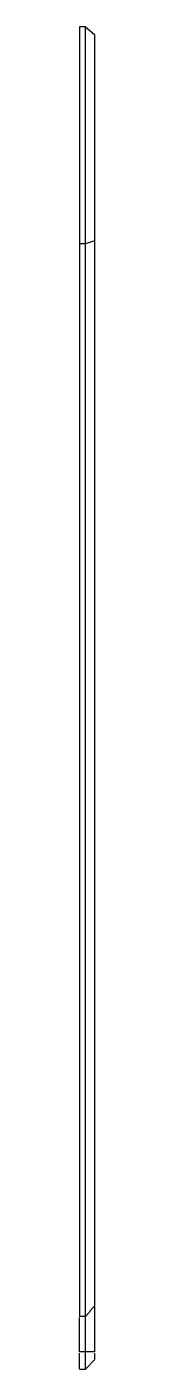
# Paper-space layout '_Gauche' of a CAD drawing. Header units: millimetres. Extents: x 0 to 3, y -248 to -28.
import ezdxf

# ---------------------------------------------------------------- set-up
doc = ezdxf.new("R2010")
doc.units = ezdxf.units.MM

psp = doc.layouts.new('_Gauche')

# ---------------------------------------------------------------- linework, layer by layer
at = {"color": 7, "linetype": 'Continuous', "lineweight": 25}
for p, q in [((1, -28.38), (0, -28.38)), ((1, -28.38), (2.5, -29.61)), ((2.5, -63.39), (1, -63.84)), ((1, -63.84), (0, -63.84)), ((2.5, -237.61), (2.5, -245)), ((1, -239.26), (0, -239.26)), ((0, -245), (0, -239.41)), ((1, -245), (1, -239.26)), ((1, -245), (0, -245)), ((0, -247.83), (1, -247.83)), ((1, -247.83), (2.5, -246.33))]:
    psp.add_line(p, q, dxfattribs=at)
for points in [[(0, -28.38), (0, -36.16), (0, -34.97), (0, -63.84)], [(1, -63.84), (1, -34.97), (1, -36.16), (1, -28.38)], [(2.5, -245), (2, -245), (1.5, -245), (1, -245)]]:
    psp.add_open_spline(points, degree=3, dxfattribs=at)
for points, knots in [([(2.5, -29.61), (2.5, -29.66), (2.5, -29.79), (2.5, -30.05), (2.5, -30.39), (2.5, -30.78), (2.5, -31.17), (2.5, -31.55), (2.5, -32.07), (2.5, -32.72), (2.5, -33.41), (2.5, -33.99), (2.5, -34.45), (2.5, -34.95), (2.5, -35.49), (2.5, -36.1), (2.5, -36.81), (2.5, -37.51), (2.5, -38.19), (2.5, -38.75), (2.5, -39.4), (2.5, -40.12), (2.5, -40.93), (2.5, -41.8), (2.5, -42.71), (2.5, -43.94), (2.5, -45.51), (2.5, -47.37), (2.5, -49.2), (2.5, -51), (2.5, -52.79), (2.5, -54.57), (2.5, -56.94), (2.5, -59.29), (2.5, -61.63), (2.5, -62.8), (2.5, -63.39)], [0, 0, 0, 0, 0.012579, 0.031446, 0.062893, 0.094339, 0.125786, 0.157232, 0.188679, 0.251572, 0.314467, 0.345918, 0.377341, 0.408727, 0.440084, 0.471436, 0.502865, 0.534531, 0.550324, 0.566096, 0.581987, 0.597821, 0.613597, 0.629515, 0.645247, 0.66095, 0.69251, 0.723542, 0.754302, 0.784974, 0.815633, 0.846305, 0.877001, 0.938462, 0.969223, 1, 1, 1, 1]), ([(2.5, -63.39), (2.5, -63.79), (2.5, -64.59), (2.5, -65.79), (2.5, -66.99), (2.5, -68.18), (2.5, -69.98), (2.5, -72.38), (2.5, -75.4), (2.5, -78.43), (2.5, -82.48), (2.5, -87.58), (2.5, -93.76), (2.5, -99.99), (2.5, -106.22), (2.5, -112.42), (2.5, -118.54), (2.5, -124.59), (2.5, -130.57), (2.5, -136.48), (2.5, -141.35), (2.5, -145.2), (2.5, -148.06), (2.5, -150.91), (2.5, -153.74), (2.5, -156.56), (2.5, -158.9), (2.5, -160.77), (2.5, -162.18), (2.5, -163.58), (2.5, -165.46), (2.5, -167.81), (2.5, -170.64), (2.5, -173.49), (2.5, -176.37), (2.5, -179.28), (2.5, -182.25), (2.5, -185.29), (2.5, -188.4), (2.5, -191.56), (2.5, -194.74), (2.5, -197.87), (2.5, -200.89), (2.5, -203.84), (2.5, -207.58), (2.5, -211.92), (2.5, -216.51), (2.5, -220.73), (2.5, -224.54), (2.5, -228.16), (2.5, -230.78), (2.5, -232.69), (2.5, -233.89), (2.5, -235.09), (2.5, -236.29), (2.5, -237.08), (2.5, -237.48)], [0, 0, 0, 0, 0.0063, 0.012564, 0.018794, 0.02499, 0.031152, 0.046751, 0.062161, 0.077715, 0.093084, 0.123986, 0.154955, 0.186091, 0.217331, 0.248328, 0.279173, 0.309978, 0.340847, 0.371865, 0.403065, 0.418669, 0.434266, 0.44986, 0.465455, 0.481052, 0.496651, 0.504451, 0.512251, 0.52005, 0.527849, 0.543436, 0.558999, 0.57453, 0.590029, 0.605504, 0.62098, 0.636512, 0.6522, 0.668144, 0.683954, 0.699692, 0.715577, 0.731145, 0.747378, 0.779192, 0.810849, 0.841147, 0.874145, 0.904621, 0.937279, 0.949255, 0.961512, 0.974055, 0.986883, 1, 1, 1, 1]), ([(0, -63.84), (0, -136.95), (0, -178.9), (0, -225.07), (0, -239.26)], [0, 0, 0, 0, 0.6101567, 0.8641331, 0.8641331, 0.8641331, 0.8641331]), ([(1, -239.26), (1, -225.07), (1, -178.9), (1, -136.95), (1, -63.84)], [0, 0, 0, 0, 0.2539764, 0.8641331, 0.8641331, 0.8641331, 0.8641331]), ([(2.5, -237.48), (2.37, -237.63), (2.11, -237.94), (1.73, -238.39), (1.36, -238.83), (1.12, -239.12), (1, -239.26)], [0, 0, 0, 0, 0.262074, 0.516105, 0.762082, 1, 1, 1, 1]), ([(0, -247.79), (0, -247.8), (0, -247.88), (0, -247.54), (0, -246.77), (0, -245.91), (0, -245.37), (0, -245.21)], [0, 0, 0, 0, 0.057525, 0.374496, 0.692486, 0.909817, 1, 1, 1, 1]), ([(1, -247.79), (1, -247.8), (1, -247.86), (1, -247.52), (1, -246.61), (1, -245.69), (1, -245.03), (1, -245)], [0, 0, 0, 0, 0.0746097, 0.3736543, 0.6737948, 0.9843918, 1, 1, 1, 1]), ([(2.5, -245.21), (2.5, -245.47), (2.5, -246.01), (2.5, -246.32), (2.5, -246.29), (2.5, -246.29)], [0, 0, 0, 0, 0.3842072, 0.8029539, 1, 1, 1, 1])]:
    psp.add_open_spline(points, degree=3, knots=knots, dxfattribs=at)

doc.saveas('drawing.dxf')
